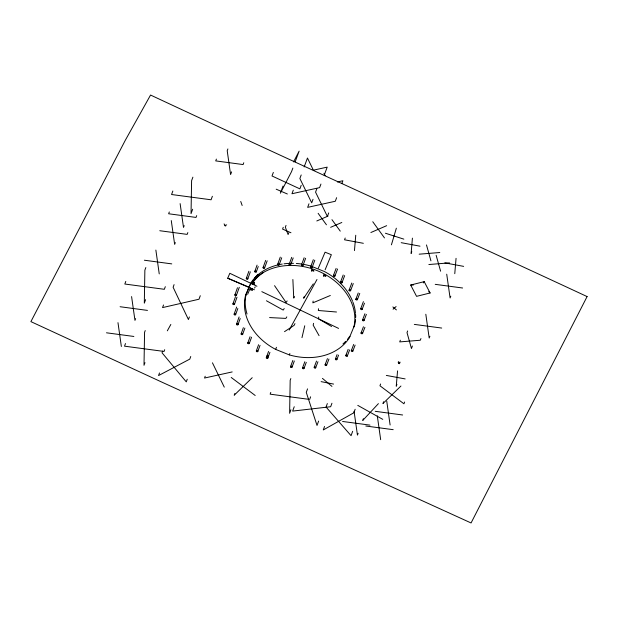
<?xml version="1.0" encoding="UTF-8"?>
<svg xmlns="http://www.w3.org/2000/svg" width="618" height="618" viewBox="0 0 618 618"><rect width="100%" height="100%" fill="white"/><g stroke="black" fill="none" stroke-linecap="round" stroke-linejoin="round"><path stroke-width="0.93" d="M355.559 317.366L355.682 315.559M400 362.071L399.931 362.89L398.54 363.492L398.896 362.488M354.462 250.599L355.752 235.257M397.552 370.877L396.262 386.219L396.926 384.427M412.407 238.139L411.117 253.48L411.781 251.688M454.771 273.674L456.061 258.332M318.533 308.73L318.332 310.499L336.501 312.005M318.71 317.073L318.455 318.803L331.565 326.489M313.125 301.051L312.839 302.851L330.329 295.489M301.978 337.652L304.751 325.779M313.589 323.338L313.171 325.161L319.058 335.644M391.426 244.828L396.347 228.196M304.172 296.632L303.685 298.247L313.303 283.855M234.94 294.809L237.466 287.725M232.994 303.732L235.512 296.663M236.455 295.249L239.297 287.277M234.485 304.249L237.011 297.173M246.319 278.347L248.861 271.248M234.152 314.083L236.679 307.022M247.779 278.942A0.788 0.618 19.2 0 0 246.899 278.007A0.788 0.618 19.2 0 0 246.466 278.988A0.788 0.618 19.2 0 0 247.779 278.942L250.329 271.835M235.62 314.67A0.788 0.626 19.1 0 0 234.74 313.735A0.788 0.626 19.1 0 0 234.299 314.724A0.788 0.626 19.1 0 0 235.62 314.67L237.822 308.498M236.57 324.017L239.096 316.972M238 324.682A0.788 0.626 19.2 0 0 237.188 323.708A0.788 0.626 19.2 0 0 236.671 324.659A0.788 0.626 19.2 0 0 238 324.682L240.201 318.517M254.832 271.348L257.065 265.13M256.323 271.866L258.239 266.528M241.159 333.828L243.368 327.671M242.673 334.268L244.882 328.119M263.098 267.501L265.67 260.387M264.612 267.934L267.185 260.819M247.857 342.835L250.074 336.694M249.34 343.353L251.565 337.212M277.698 264.234L280.286 257.111M279.127 264.898A0.788 0.618 19.7 0 0 278.309 263.925A0.788 0.618 19.7 0 0 277.806 264.867A0.788 0.618 19.7 0 0 279.127 264.898L281.715 257.776M256.354 350.846L258.579 344.72M257.814 351.449A0.788 0.626 19.7 0 0 256.941 350.499A0.788 0.626 19.7 0 0 256.501 351.495A0.788 0.626 19.7 0 0 257.814 351.449L260.039 345.315M125.786 281.406L124.828 284.033L164.349 289.301L165.307 286.675M172.847 191.008L171.565 194.516L211.086 199.784L212.368 196.277M145.825 267.563L144.867 270.19L144.311 303.144L145.593 299.645M125.493 343.546L124.527 346.173L164.048 351.441L164.689 349.688M192.886 177.165L191.603 180.672L191.039 213.627L192.646 209.247M145.215 330.576L144.573 332.329L144.009 365.284L144.975 362.658M163.523 304.968L162.557 307.594L198.996 299.228L200.278 295.721M174.083 284.628L173.125 287.254L188.428 319.56L189.394 316.934M162.696 351.07L162.055 352.824L186.273 381.862L187.231 379.236M159.506 372.932L158.548 375.566L189.78 359.12L190.746 356.493M289.116 264.45L291.719 257.335M290.584 265.045A0.788 0.618 19.9 0 0 289.695 264.11A0.788 0.618 19.9 0 0 289.27 265.091A0.788 0.618 19.9 0 0 290.584 265.045L293.187 257.922M266.335 357.559L268.575 351.441M267.756 358.239A0.788 0.626 19.9 0 0 266.953 357.25A0.788 0.626 19.9 0 0 266.428 358.208A0.788 0.626 19.9 0 0 267.756 358.239L269.919 352.337M270.784 392.415L270.143 394.168L308.722 399.313M290.823 378.571L290.182 380.325L289.618 413.28L290.9 409.773M294.238 406.721L292.631 411.094L330.669 406.729L331.951 403.23M307.555 388.869L306.273 392.368L317.026 425.454L318.633 421.074M309.657 399.437L310.622 396.81M327.339 403.554L326.057 407.053L351.063 435.667L352.669 431.287M324.543 426.451L323.26 429.95L353.867 412.77L355.149 409.27M400.34 340.201L399.722 341.901L420.325 340.24L420.951 338.54M407.633 330.954L407.015 332.646L411.464 348.56L412.391 346.018M301.522 264.867L304.141 257.752M303.013 265.385L305.632 258.27M310.692 266.791L313.311 259.676M312.183 267.308L314.801 260.193M254.407 289.772L227.725 278.231L229.803 273.295L256.941 286.234M273.341 172.422L272.02 175.983L299.885 188.869L301.198 185.307M205.199 376.254L204.543 378.038L232.183 371.928M283.013 186.08L280.371 193.21L291.534 171.649L292.855 168.081M355.504 319.599A56.516 44.473 20.3 0 1 354.662 324.944L349.371 337.745A56.516 44.473 20.3 0 1 289.355 354.91L275.667 349.409A56.516 44.473 20.3 0 1 245.416 295.983L249.008 287.192L227.733 278.208M295.165 161.839L299.127 151.14L293.542 161.924M245.416 295.983L250.707 283.175A56.516 44.473 20.3 0 1 282.225 264.064M293.287 190.174L291.966 193.735L319.614 187.625L320.935 184.064M301.198 174.956L299.877 178.525L311.704 202.843L313.025 199.274M304.164 166.93L307.463 158.015L313.38 170.174L327.2 167.123L324.234 175.141M234.863 393.442L234.207 395.226L252.206 377.714M308.977 203.801L307.656 207.362L335.304 201.252L336.625 197.69M316.887 188.583L315.566 192.152L327.393 216.47L328.714 212.901M275.667 349.409L276.455 347.285M341.901 183.422L342.89 180.75L337.366 181.97M289.355 354.91L289.873 353.504M345.199 238.007L344.543 239.799L363.345 243.299M349.371 337.745L349.888 336.346M380.603 383.987L379.946 385.771L403.948 403.793L404.605 402.009M383.608 401.754L382.944 403.531L400.943 386.026M283.245 227.308L282.58 229.108L290.947 232.747M290.56 366.574L292.832 360.464M292.059 367.077L294.33 360.974M302.534 367.841L304.821 361.739M304.002 368.428A0.788 0.626 20.7 0 0 303.106 367.486A0.788 0.626 20.7 0 0 302.696 368.49A0.788 0.626 20.7 0 0 304.002 368.428L306.281 362.326M340.533 282.086L343.199 274.995M341.993 282.681A0.788 0.618 20.9 0 0 341.113 281.746A0.788 0.618 20.9 0 0 340.688 282.727A0.788 0.618 20.9 0 0 341.993 282.681L344.666 275.589M169.309 211.959L168.629 213.766L196.006 217.428L196.694 215.62M135.643 318.602L134.963 320.402L131.588 296.586M175.327 242.588L174.647 244.396L171.271 220.572M184.179 225.632L183.5 227.439L180.124 203.616M187.841 232.577L187.154 234.384L159.776 230.723M216.4 159.089L215.721 160.896L243.098 164.558L243.778 162.75M227.895 148.946L227.215 150.746L230.584 174.57L231.611 171.866M314.222 367.169L316.524 361.066M315.651 367.834A0.788 0.626 20.9 0 0 314.832 366.853A0.788 0.626 20.9 0 0 314.33 367.818A0.788 0.626 20.9 0 0 315.651 367.834L317.953 361.731M363.407 418.672L362.727 420.472L378.409 403.639M358.131 433.326L357.451 435.134L354.075 411.31M429.873 336.269L429.193 338.069L425.817 314.253M450.785 296.215L450.097 298.015L446.721 274.199M333.434 275.489L336.115 268.405M334.894 276.084A0.788 0.618 20.9 0 0 334.006 275.149A0.788 0.618 20.9 0 0 333.589 276.13A0.788 0.618 20.9 0 0 334.894 276.084L337.575 269.008M349.108 290.105L351.781 283.021M350.599 290.622L353.272 283.546M325.122 364.72L327.432 358.61M326.636 365.153L328.946 359.05M286.026 225.423L285.346 227.208L288.104 234.562L288.784 232.785M355.898 299.135L358.247 292.955M357.413 299.583L359.761 293.403M335.412 358.973L337.073 354.608M336.903 359.498L338.564 355.134M360.703 308.691L363.399 301.638M362.133 309.363A0.788 0.618 21.4 0 0 361.314 308.382A0.788 0.618 21.4 0 0 360.812 309.332A0.788 0.618 21.4 0 0 362.133 309.363L364.489 303.191M345.833 355.45L348.166 349.34M347.293 356.053A0.788 0.626 21.5 0 0 346.404 355.103A0.788 0.626 21.5 0 0 345.987 356.099A0.788 0.626 21.5 0 0 347.293 356.053L349.634 349.935M362.557 319.923L364.914 313.766M351.341 350.576L353.689 344.45M364.017 320.526A0.788 0.618 21.5 0 0 363.129 319.576A0.788 0.618 21.5 0 0 362.712 320.564A0.788 0.618 21.5 0 0 364.017 320.526L366.374 314.361M352.77 351.248A0.788 0.626 21.5 0 0 351.951 350.267A0.788 0.626 21.5 0 0 351.449 351.225A0.788 0.626 21.5 0 0 352.77 351.248L355.111 345.122M361.09 332.893L363.446 326.744M362.573 333.419L364.929 327.27M325.138 269.749L331.356 254.709L325.068 252.183L318 268.946L310.723 266.018A56.516 44.473 20.3 0 0 303.554 264.365M247.64 294.299L250.36 287.857M294.964 323.616L294.145 325.323L284.519 331.657M294.492 296.594L293.735 298.123L292.87 279.498M167.331 330.823L170.838 324.45M254.585 288.034L255.211 286.883M289.185 330.058L316.98 279.49M286.798 316.879L285.871 318.401L269.595 317.582M311.588 271.333L312.716 269.518M323.569 276.455L324.697 274.647M287.123 300.943L286.111 302.526L274.554 285.663M284.21 308.552L283.183 310.074L266.443 300.765M423.299 282.92L424.211 281.654L430.097 292.971L416.571 296.346L410.684 285.029L424.211 281.654M399.583 362.735L399.236 363.739L398.139 362.241L398.672 361.592M254.809 277.822L257.845 274.392M393.071 309.209L396.092 306.567M224.674 225.732L226.682 224.859M316.802 220.966L327.988 216.122M330.63 227.316L341.816 222.48M370.877 232.515L386.652 225.686M419.189 254.176L439.792 252.523M428.853 264.527L449.456 262.866M410.684 285.029L413.496 284.975M435.234 284.342L462.612 288.003M144.373 260.224L171.75 263.886M414.323 324.396L441.7 328.058M120.093 306.729L147.47 310.398M106.481 332.801L133.867 336.462M375.25 411.318L402.627 414.987M342.581 421.461L369.958 425.122M365.802 426.011L393.187 429.672M401.198 242.681L420.001 246.18M444.852 262.874L463.655 266.373M386.343 375.42L405.145 378.919M321.121 381.638L333.573 384.079M385.431 233.233L403.84 239.143M318.803 269.263L324.404 271.518A56.516 44.473 20.3 0 1 352.538 301.167M276.2 189.193L287.37 193.99M261.823 291.65L338.571 328.397M357.783 405.377L382.766 419.359M252.6 283.021L254.809 284.481M250.406 288.969L252.615 290.429M231.202 377.459L255.203 395.481M331.951 386.404L322.434 378.37M392.863 306.922L396.401 309.912M428.737 291.611L430.097 292.971M224.079 223.917L225.678 226.088M372.762 221.731L384.481 237.915M331.959 219.668L340.271 231.147M318.131 213.318L326.443 224.797M323.948 173.264L325.13 175.697M212.445 362.82L224.28 387.138M240.734 201.476L242.156 205.485M436.146 255.273L440.595 271.186M426.482 244.929L430.931 260.842M386.744 401.175L390.112 424.991M377.297 415.86L380.673 439.684M155.867 250.074L159.243 273.898M117.976 322.65L121.352 346.474M249.927 285.284A56.516 44.473 20.3 0 1 316.934 270.522A56.516 44.473 20.3 0 1 353.882 327.046M349.657 336.393A56.516 44.473 20.3 0 1 347.494 339.313M345.655 341.391A56.516 44.473 20.3 0 1 342.959 343.956M247.015 313.99A56.516 44.473 20.3 0 1 246.188 293.882M284.041 263.809A56.516 44.473 20.3 0 1 293.473 263.345M296.331 263.477A56.516 44.473 20.3 0 1 301.738 264.064M352.893 302.071A56.516 44.473 20.3 0 1 355.474 313.179M355.551 314.099A56.516 44.473 20.3 0 1 355.613 317.776M252.036 283.878A55.002 43.283 20.3 0 1 263.446 272.468M267.308 356.918A0.788 0.626 19.9 0 1 266.999 355.898A0.788 0.626 19.9 0 1 268.227 356.053A0.788 0.626 19.9 0 1 267.903 356.995M252.09 288.436L251.711 289.834L250.669 290.066L252.09 288.436M254.284 282.488L253.905 283.886L252.862 284.118L254.284 282.488M587.1 296.578L471.063 522.959L162.604 382.472L30.9 321.623L125.307 140.278L150.56 95.041C295.721 162.967 441.808 228.907 587.1 296.578M313.836 270.947L312.044 270.591L311.472 269.711L313.836 270.947M325.817 276.068L324.033 275.721L323.453 274.84L325.817 276.068M301.599 265.354A0.788 0.618 20.2 0 0 302.936 265.524A0.788 0.618 20.2 0 0 302.264 264.496A0.788 0.618 20.2 0 0 301.599 265.354M290.645 367.069A0.788 0.626 20.5 0 0 291.982 367.223A0.788 0.626 20.5 0 0 291.302 366.18A0.788 0.626 20.5 0 0 290.645 367.069M325.246 365.215A0.788 0.626 21.1 0 0 326.574 365.308A0.788 0.626 21.1 0 0 325.817 364.288A0.788 0.626 21.1 0 0 325.246 365.215M335.497 359.475A0.788 0.626 21.3 0 0 336.833 359.637A0.788 0.626 21.3 0 0 336.153 358.594A0.788 0.626 21.3 0 0 335.497 359.475M361.167 333.388A0.788 0.618 21.6 0 0 362.503 333.565A0.788 0.618 21.6 0 0 361.824 332.515A0.788 0.618 21.6 0 0 361.167 333.388M356.022 299.63A0.788 0.618 21.3 0 0 357.351 299.73A0.788 0.618 21.3 0 0 356.601 298.718A0.788 0.618 21.3 0 0 356.022 299.63M349.185 290.591A0.788 0.618 21.1 0 0 350.522 290.769A0.788 0.618 21.1 0 0 349.85 289.734A0.788 0.618 21.1 0 0 349.185 290.591M310.769 267.277A0.788 0.618 20.2 0 0 312.105 267.447A0.788 0.618 20.2 0 0 311.433 266.42A0.788 0.618 20.2 0 0 310.769 267.277M263.214 267.988A0.788 0.618 19.5 0 0 264.55 268.088A0.788 0.618 19.5 0 0 263.801 267.084A0.788 0.618 19.5 0 0 263.214 267.988M254.91 271.835A0.788 0.618 19.3 0 0 256.246 272.005A0.788 0.618 19.3 0 0 255.574 270.978A0.788 0.618 19.3 0 0 254.91 271.835M235.049 295.304A0.788 0.618 19 0 0 236.385 295.396A0.788 0.618 19 0 0 235.643 294.392A0.788 0.618 19 0 0 235.049 295.304M233.071 304.226A0.788 0.626 19 0 0 234.407 304.388A0.788 0.626 19 0 0 233.743 303.353A0.788 0.626 19 0 0 233.071 304.226M241.267 334.323A0.788 0.626 19.3 0 0 242.604 334.415A0.788 0.626 19.3 0 0 241.87 333.403A0.788 0.626 19.3 0 0 241.267 334.323M247.926 343.33A0.788 0.626 19.5 0 0 249.263 343.5A0.788 0.626 19.5 0 0 248.606 342.457A0.788 0.626 19.5 0 0 247.926 343.33"/></g></svg>
